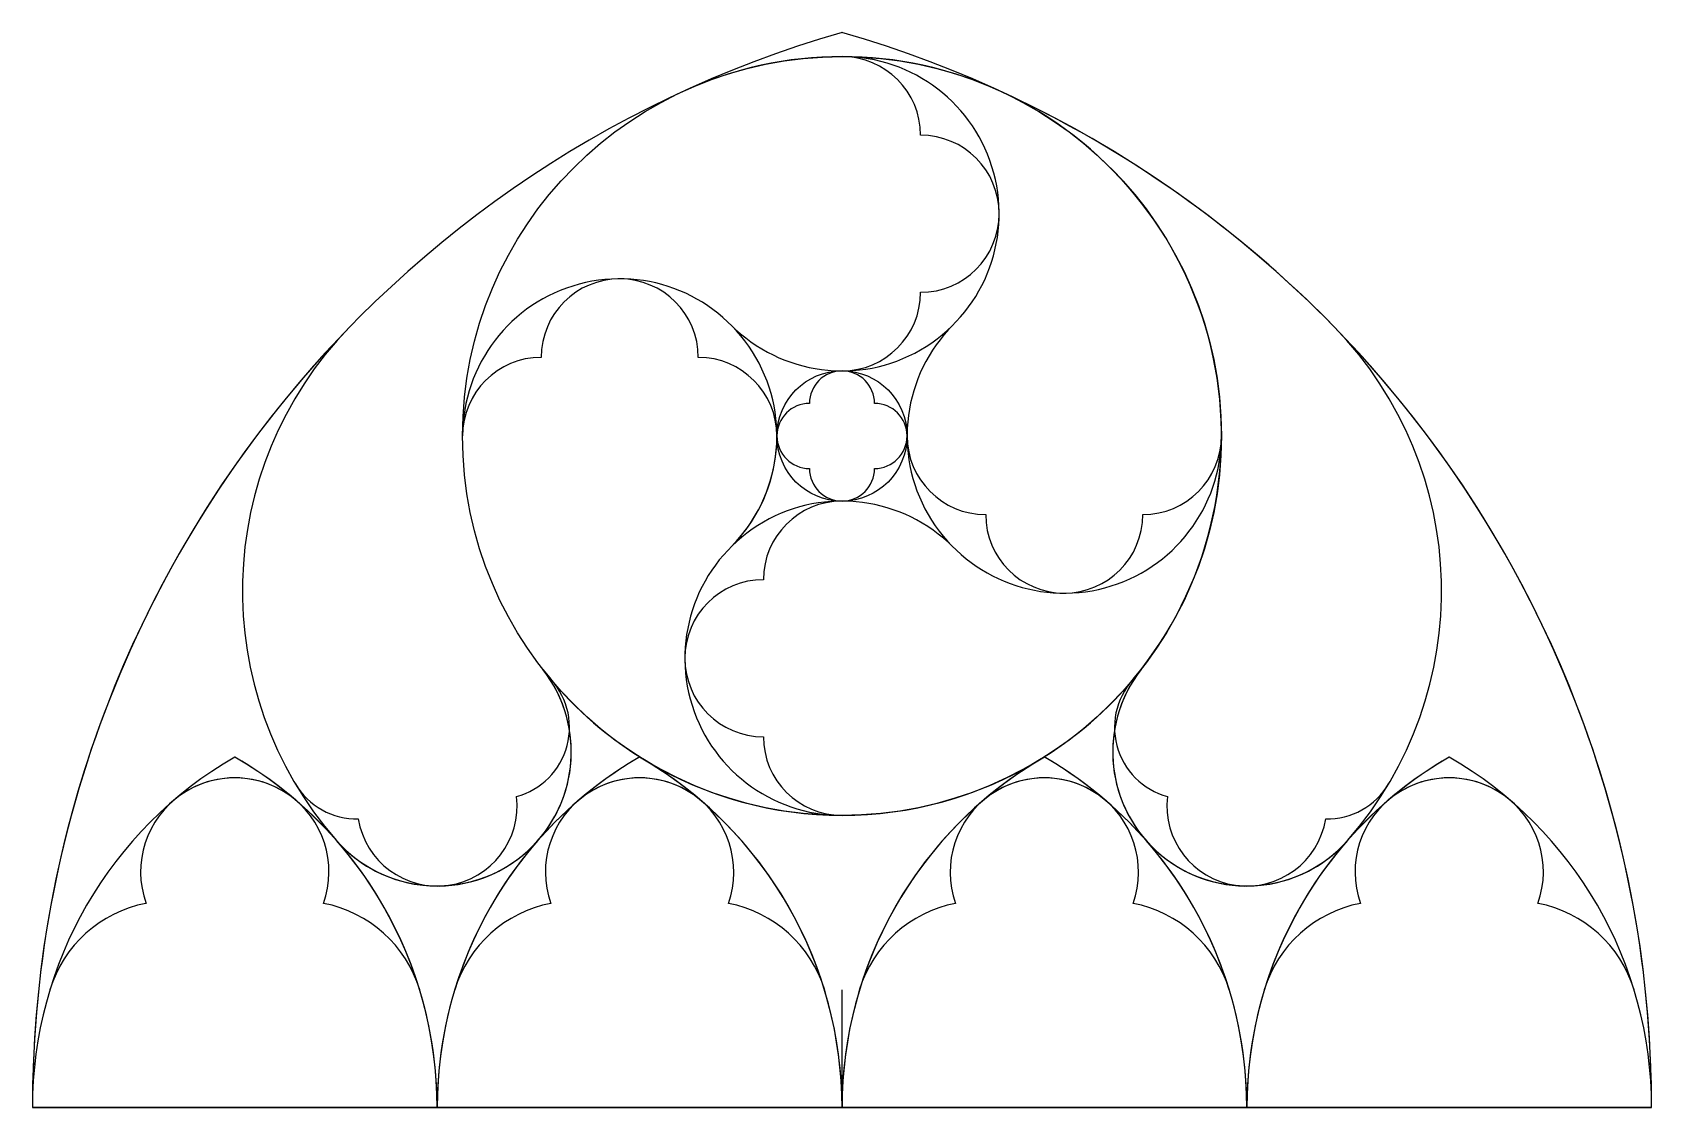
# Model space of a CAD drawing. Extents: x -31.3 to 31.3, y 0 to 41.5.
import ezdxf

# ---------------------------------------------------------------- set-up
doc = ezdxf.new("R2010")
doc.units = 0
doc.layers.add('MODELSKETCH_VISIBLE', color=7, linetype='CONTINUOUS')

msp = doc.modelspace()

# ---------------------------------------------------------------- linework, layer by layer
at = {"layer": 'MODELSKETCH_VISIBLE'}
for p, q in [((0, 0), (0, 4.542)), ((31.25, 0), (-31.25, 0)), ((-31.25, 0), (31.25, 0))]:
    msp.add_line(p, q, dxfattribs=at)
for radius in [14.646, 14.646, 2.513]:
    msp.add_circle((0, 25.927), radius, dxfattribs=at)
for centre, radius, start, end in [((11.94, 0), 43.19, 106.04831, 180), ((11.94, 0), 43.19, 106.04831, 180), ((-11.94, 0), 43.19, 0, 73.95169), ((0, 25.927), 14.646, 65.27304, 114.72696), ((0, 34.506), 6.067, 225, 90), ((0, 37.539), 3.033, 0, 90), ((-11.94, 0), 43.19, 44.23118, 65.27304), ((0, 25.927), 14.646, 322.02569, 65.27304), ((0, 25.927), 14.646, 322.02569, 65.27304), ((3.033, 34.506), 3.033, 270, 90), ((-8.579, 25.927), 6.067, 315, 180), ((-8.579, 28.96), 3.033, 90, 180), ((-8.579, 28.96), 3.033, 0, 90), ((0, 31.473), 3.033, 270, 0), ((11.94, 0), 43.19, 135.76882, 180), ((-8.55, 19.947), 14.594, 135.76882, 221.30705), ((-8.55, 19.947), 14.594, 135.76882, 221.30705), ((-8.55, 19.947), 14.594, 135.76882, 221.30705), ((8.579, 25.927), 6.067, 135, 0), ((8.55, 19.947), 14.594, 318.69295, 44.23118), ((-11.94, 0), 43.19, 0, 44.23118), ((8.55, 19.947), 14.594, 318.69295, 44.23118), ((8.55, 19.947), 14.594, 318.69295, 44.23118), ((-11.613, 25.927), 3.033, 90, 180), ((-5.546, 25.927), 3.033, 0, 90), ((-5.546, 25.927), 3.033, 0, 90), ((0, 27.183), 1.256, 0, 180), ((-1.256, 25.927), 1.256, 90, 270), ((1.256, 25.927), 1.256, 270, 90), ((-8.579, 25.927), 6.067, 315, 0), ((5.546, 25.927), 3.033, 180, 270), ((11.613, 25.927), 3.033, 270, 0), ((0, 24.67), 1.256, 180, 0), ((0, 17.347), 6.067, 45, 270), ((0, 17.347), 6.067, 45, 270), ((0, 20.38), 3.033, 90, 180), ((8.579, 22.893), 3.033, 180, 0), ((-3.033, 17.347), 3.033, 90, 270), ((-15.625, 13.73), 5.176, 221.30705, 37.97431), ((-15.625, 13.73), 5.176, 318.69295, 37.97431), ((0, 25.927), 14.646, 217.97431, 237.78866), ((0, 25.927), 14.646, 302.21134, 322.02569), ((15.625, 13.73), 5.176, 142.02569, 221.30705), ((15.625, 13.73), 5.176, 142.02569, 318.69295), ((-13.273, 14.674), 2.755, 284.93288, 45.69243), ((13.273, 14.674), 2.755, 134.30757, 255.06712), ((0, 14.314), 3.033, 180, 270), ((-15.625, 0), 15.625, 120, 180), ((-15.625, 0), 15.625, 120, 180), ((-15.625, 0), 15.625, 120, 180), ((-31.25, 0), 15.625, 0, 60), ((-31.25, 0), 15.625, 41.30705, 60), ((-31.25, 0), 15.625, 41.30705, 60), ((0, 0), 15.625, 119.97641, 180), ((0, 0), 15.625, 120, 138.69295), ((-15.625, 0), 15.625, 0, 60), ((-15.625, 0), 15.625, 58.9242, 60), ((0, 25.927), 14.646, 237.78866, 238.9242), ((0, 25.927), 14.646, 238.9242, 301.0758), ((-15.625, 0), 15.625, 0, 58.9242), ((0, 25.927), 14.646, 238.9242, 301.0758), ((15.625, 0), 15.625, 120, 180), ((15.625, 0), 15.625, 121.0758, 180), ((0, 25.927), 14.646, 301.0758, 302.21134), ((15.625, 0), 15.625, 120, 121.0758), ((0, 0), 15.625, 0, 60.02359), ((0, 0), 15.625, 41.30705, 60), ((31.25, 0), 15.625, 120, 180), ((31.25, 0), 15.625, 120, 138.69295), ((31.25, 0), 15.625, 120, 138.69295), ((15.625, 0), 15.625, 0, 60), ((15.625, 0), 15.625, 0, 60), ((15.625, 0), 15.625, 0, 60), ((-23.437, 9.095), 3.635, 49.33728, 199.47292), ((-23.437, 9.095), 3.635, 340.52708, 130.66272), ((-7.813, 9.095), 3.635, 49.33728, 199.47292), ((-7.813, 9.095), 3.635, 340.52708, 130.66272), ((-7.813, 9.095), 3.635, 340.52708, 130.66272), ((7.812, 9.095), 3.635, 49.33728, 199.47292), ((7.812, 9.095), 3.635, 340.52708, 130.66272), ((23.437, 9.095), 3.635, 49.33728, 199.47292), ((23.437, 9.095), 3.635, 340.52708, 130.66272), ((-18.728, 13.9), 2.755, 210.71524, 271.21381), ((-15.625, 11.639), 3.085, 189.20398, 6.94272), ((15.625, 11.639), 3.085, 173.05728, 350.79602), ((18.728, 13.9), 2.755, 268.78619, 329.28476), ((-15.625, 13.73), 5.176, 221.30705, 318.69295), ((-31.25, 0), 15.625, 0, 41.30705), ((0, 0), 15.625, 138.69295, 180), ((15.625, 13.73), 5.176, 221.30705, 318.69295), ((0, 0), 15.625, 0, 41.30705), ((31.25, 0), 15.625, 138.69295, 180), ((-25.954, 3.141), 4.829, 100.8697, 163.08673), ((-20.921, 3.141), 4.829, 16.91327, 79.1303), ((-10.329, 3.141), 4.829, 100.8697, 163.08673), ((-5.296, 3.141), 4.829, 16.91327, 79.1303), ((-5.296, 3.141), 4.829, 16.91327, 79.1303), ((5.296, 3.141), 4.829, 100.8697, 163.08673), ((5.296, 3.141), 4.829, 100.8697, 163.08673), ((10.329, 3.141), 4.829, 16.91327, 79.1303), ((20.921, 3.141), 4.829, 100.8697, 163.08673), ((25.954, 3.141), 4.829, 16.91327, 79.1303)]:
    msp.add_arc(centre, radius, start, end, dxfattribs=at)

doc.saveas('drawing.dxf')
